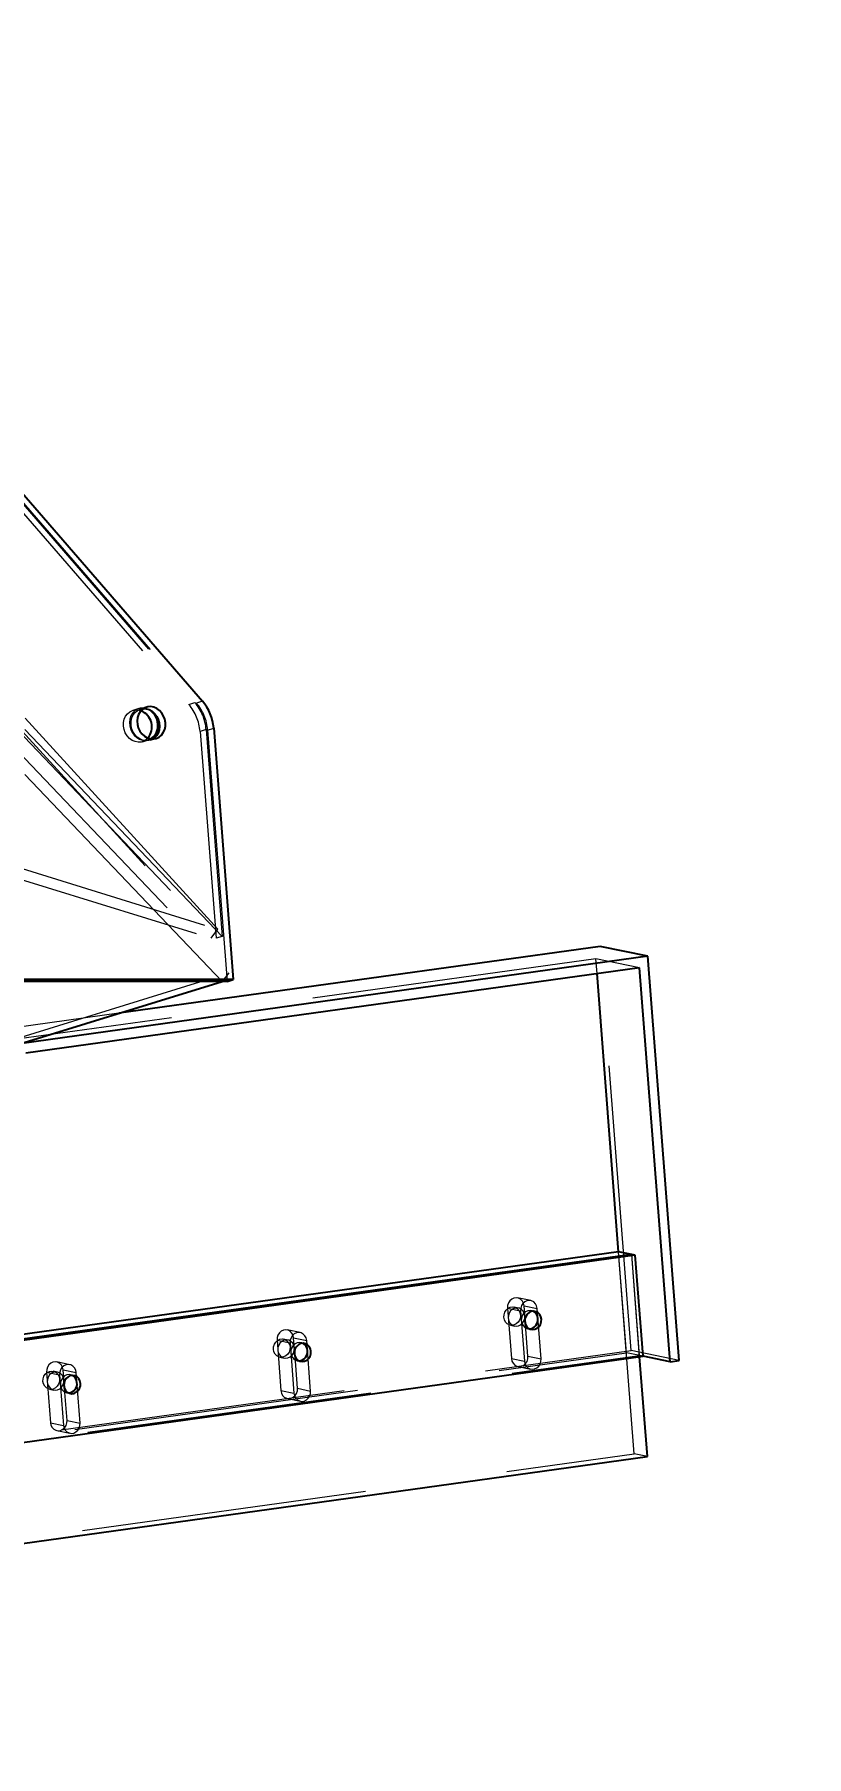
# Model space of a CAD drawing. Header units: millimetres. Extents: x 122 to 2816, y -707 to 556.
# Drawn here: x 688.82 to 692.26, y 303.54 to 311.19 of the extents above; entities that cross this region are included whole.
import ezdxf

# ---------------------------------------------------------------- set-up
doc = ezdxf.new("R2010")
doc.units = ezdxf.units.MM
doc.header["$PDSIZE"] = -1
doc.linetypes.add('HIDDEN', pattern=[1.905, 1.27, -0.635])
doc.layers.add('FORMAT', color=7, linetype='Continuous')
doc.styles.add('SLDTEXTSTYLE7', font='TXT', dxfattribs={"width": 0.75})
doc.dimstyles.new('SLDDIMSTYLE4', dxfattribs={"dimtxt": 1.852083, "dimasz": 1.852083, "dimexe": 0, "dimexo": 0.625, "dimgap": 0.463021, "dimtad": 1, "dimdec": 0, "dimlfac": 110, "dimrnd": 1e-09, "dimzin": 12, "dimtxsty": 'SLDTEXTSTYLE7', "dimsah": 1, "dimcen": 2.5, "dimazin": 3, "dimtfac": 1, "dimtdec": 0, "dimtmove": 0, "dimatfit": 0, "dimfrac": 2, "dimtzin": 12})

# ---------------------------------------------------------------- blocks, each defined once
blk = doc.blocks.new('*D1068')
at = {"layer": 'Defpoints', "color": 0}
for p in [(711.2391, 305.0429), (731.8934, 305.0429), (676.2391, 299.5884)]:
    blk.add_point(p, dxfattribs=at)
at = {"layer": 'FORMAT', "color": 0, "lineweight": -2}
for p, q in [((711.3016, 305.0429), (731.8934, 305.0429)), ((731.8934, 301.4405), (731.8934, 303.1908)), ((676.3016, 299.5884), (731.8934, 299.5884))]:
    blk.add_line(p, q, dxfattribs=at)
at = {"layer": 'FORMAT', "color": 0}
for points in [[(731.5847, 303.1908), (732.2021, 303.1908), (731.8934, 305.0429)], [(731.5847, 301.4405), (732.2021, 301.4405), (731.8934, 299.5884)]]:
    blk.add_solid(points, dxfattribs=at)
at = {"layer": 'FORMAT', "color": 0, "insert": (729.5783, 302.2484), "char_height": 1.85208, "attachment_point": 2, "rotation": 90, "style": 'SLDTEXTSTYLE7'}
blk.add_mtext('\\A1;600', dxfattribs=at)

msp = doc.modelspace()

# ---------------------------------------------------------------- linework, layer by layer
at = {"color": 7, "linetype": 'HIDDEN', "lineweight": 18}
for p, q in [((670.131174, 313.205067), (689.608257, 307.174643)), ((670.167527, 313.243182), (689.638564, 307.21463)), ((688.472132, 309.411443), (689.509565, 308.214128)), ((688.499084, 309.419787), (689.536516, 308.222472)), ((688.505813, 309.417535), (689.543245, 308.22022)), ((688.458592, 308.43424), (689.608257, 307.174643)), ((689.638564, 307.21463), (688.482816, 308.480892)), ((688.552075, 308.305337), (689.630469, 307.174643)), ((689.657421, 307.182988), (688.579027, 308.313682)), ((688.536528, 308.228194), (689.687689, 307.021205)), ((689.321022, 308.201863), (689.29407, 308.193518)), ((689.509565, 308.214128), (689.536516, 308.222472)), ((689.570197, 308.228565), (689.543245, 308.22022)), ((689.657237, 306.98309), (688.512135, 308.183726)), ((689.287341, 308.19577), (689.260389, 308.187426)), ((689.30341, 308.048479), (689.330361, 308.056823)), ((689.337091, 308.054571), (689.364042, 308.062916)), ((689.586267, 308.102244), (689.559315, 308.0939)), ((689.559315, 308.0939), (689.630469, 307.174643)), ((689.586267, 308.102244), (689.657421, 307.182988)), ((689.592996, 308.099992), (689.619947, 308.108337)), ((689.592996, 308.099992), (689.679449, 306.98309)), ((689.608257, 307.174643), (689.638564, 307.21463)), ((689.657421, 307.182988), (689.630469, 307.174643)), ((691.476366, 305.341511), (691.337288, 307.13829)), ((691.319152, 307.083685), (683.205774, 305.955817)), ((691.324268, 307.017593), (691.319152, 307.083685)), ((691.512786, 307.043799), (691.319152, 307.083685)), ((670.147718, 300.971311), (689.687689, 307.021205)), ((689.687689, 307.021205), (689.657237, 306.98309)), ((689.197983, 306.840898), (683.141957, 305.999029)), ((691.489522, 304.882631), (691.419983, 305.78102)), ((691.454753, 305.331826), (691.419983, 305.78102)), ((691.512843, 305.31986), (691.478074, 305.769055)), ((691.513252, 305.314573), (691.478074, 305.769055)), ((690.925781, 305.530708), (690.983871, 305.518743)), ((690.925781, 305.530708), (690.943166, 305.306111)), ((690.97439, 305.530983), (690.955027, 305.534972)), ((691.029003, 305.563937), (690.970913, 305.575903)), ((690.999539, 305.540962), (691.057629, 305.528996)), ((691.003914, 305.48444), (690.999539, 305.540962)), ((691.075014, 305.304399), (691.057629, 305.528996)), ((690.93852, 305.454836), (690.957883, 305.450848)), ((690.983871, 305.518743), (691.001256, 305.294145)), ((691.016923, 305.316364), (691.006006, 305.457414)), ((691.047971, 305.515827), (691.03248, 305.519018)), ((689.901364, 305.388301), (689.959454, 305.376335)), ((689.901364, 305.388301), (689.918749, 305.163703)), ((689.949974, 305.388576), (689.93061, 305.392565)), ((690.004587, 305.42153), (689.946497, 305.433495)), ((689.959454, 305.376335), (689.976839, 305.151738)), ((689.975122, 305.398554), (690.033212, 305.386588)), ((689.979497, 305.342033), (689.975122, 305.398554)), ((690.023555, 305.373419), (690.008064, 305.37661)), ((690.050597, 305.161991), (690.033212, 305.386588)), ((691.015973, 305.438882), (691.031464, 305.435691)), ((683.281035, 304.20225), (691.476366, 305.341511)), ((683.341375, 304.203958), (691.454753, 305.331826)), ((683.399465, 304.191992), (691.512843, 305.31986)), ((689.914104, 305.312429), (689.933467, 305.30844)), ((689.992507, 305.173957), (689.981589, 305.315007)), ((689.991557, 305.296474), (690.007048, 305.293284)), ((690.943166, 305.306111), (691.001256, 305.294145)), ((691.016923, 305.316364), (691.075014, 305.304399)), ((691.528334, 305.316669), (691.454753, 305.331826)), ((691.689363, 305.297636), (691.476366, 305.341511)), ((691.528334, 305.316669), (691.512843, 305.31986)), ((688.876948, 305.245893), (688.935038, 305.233927)), ((688.876948, 305.245893), (688.894333, 305.021296)), ((688.925557, 305.246168), (688.906194, 305.250157)), ((688.980171, 305.279122), (688.92208, 305.291088)), ((688.935038, 305.233927), (688.952423, 305.00933)), ((688.950706, 305.256147), (689.008796, 305.244181)), ((688.955081, 305.199625), (688.950706, 305.256147)), ((688.999138, 305.231012), (688.983648, 305.234203)), ((689.026181, 305.019583), (689.008796, 305.244181)), ((690.971791, 305.27117), (691.029881, 305.259204)), ((688.889687, 305.170021), (688.90905, 305.166033)), ((688.968091, 305.031549), (688.957173, 305.172599)), ((688.967141, 305.154067), (688.982631, 305.150876)), ((689.918749, 305.163703), (689.976839, 305.151738)), ((689.992507, 305.173957), (690.050597, 305.161991)), ((689.947375, 305.128762), (690.005465, 305.116797)), ((688.894333, 305.021296), (688.952423, 305.00933)), ((688.922958, 304.986355), (688.981048, 304.974389)), ((688.968091, 305.031549), (689.026181, 305.019583)), ((683.376145, 303.754763), (691.489522, 304.882631)), ((691.547613, 304.870665), (691.489522, 304.882631))]:
    msp.add_line(p, q, dxfattribs=at)
at = {"color": 7, "linetype": 'Continuous', "lineweight": 25}
for p, q in [((688.532765, 309.42588), (689.570197, 308.228565)), ((689.619947, 308.108337), (689.7064, 306.991435)), ((691.337288, 307.13829), (689.197983, 306.840898)), ((691.550285, 307.094415), (691.337288, 307.13829)), ((691.550285, 307.094415), (688.767252, 306.707536)), ((691.689363, 305.297636), (691.550285, 307.094415)), ((689.679449, 306.98309), (687.47502, 306.98309)), ((689.7064, 306.991435), (687.501972, 306.991435)), ((688.758847, 306.704934), (689.657237, 306.98309)), ((691.512786, 307.043799), (688.78419, 306.664488)), ((689.679449, 306.98309), (689.7064, 306.991435)), ((691.419983, 305.78102), (691.324268, 307.017593)), ((691.648387, 305.29194), (691.512786, 307.043799)), ((691.419983, 305.78102), (688.236503, 305.338474)), ((691.478074, 305.769055), (688.238038, 305.318646)), ((691.493564, 305.765864), (688.238447, 305.313359)), ((691.478074, 305.769055), (691.419983, 305.78102)), ((691.493564, 305.765864), (691.478074, 305.769055)), ((691.528334, 305.316669), (691.493564, 305.765864)), ((691.006006, 305.457414), (691.003914, 305.48444)), ((688.273216, 304.864164), (691.528334, 305.316669)), ((689.981589, 305.315007), (689.979497, 305.342033)), ((691.547613, 304.870665), (691.513252, 305.314573)), ((691.648387, 305.29194), (691.528334, 305.316669)), ((691.648387, 305.29194), (691.689363, 305.297636)), ((688.957173, 305.172599), (688.955081, 305.199625)), ((688.307577, 304.420257), (691.547613, 304.870665))]:
    msp.add_line(p, q, dxfattribs=at)
at = {"color": 7, "linetype": 'Continuous', "lineweight": 25, "flags": 128}
for points in [[(689.405516, 308.132389), (689.402847, 308.147839), (689.397359, 308.162567), (689.389306, 308.175884), (689.379067, 308.187167), (689.367119, 308.195888), (689.354022, 308.201641), (689.340387, 308.204155), (689.326853, 308.203314), (689.314051, 308.199156), (689.302582, 308.191876), (689.292981, 308.181815), (689.285696, 308.169443), (689.281069, 308.155338), (689.279316, 308.14016), (689.280519, 308.124619), (689.284622, 308.109441), (689.291432, 308.095336), (689.300632, 308.082963), (689.311791, 308.072902), (689.324388, 308.065623), (689.337832, 308.061465), (689.351497, 308.060623), (689.364742, 308.063138), (689.376949, 308.06889), (689.387547, 308.077612), (689.39604, 308.088895), (689.40203, 308.102211), (689.405239, 308.116939), (689.405516, 308.132389)], [(689.308107, 308.195882), (689.32028, 308.194969), (689.333725, 308.190811), (689.346322, 308.183531), (689.357481, 308.17347), (689.36668, 308.161098), (689.373491, 308.146993), (689.377593, 308.131815), (689.378796, 308.116274), (689.377043, 308.101096), (689.372417, 308.086991), (689.365132, 308.074619), (689.355531, 308.064558), (689.350007, 308.060552)], [(691.076597, 305.480886), (691.074221, 305.492068), (691.06905, 305.501929), (691.061503, 305.509669), (691.052191, 305.514663), (691.041869, 305.516505), (691.031372, 305.515045), (691.021551, 305.510403), (691.013202, 305.502955), (691.007001, 305.493303), (691.003451, 305.48223), (691.002839, 305.470632), (691.005214, 305.45945), (691.010385, 305.449589), (691.017932, 305.441849), (691.027244, 305.436855), (691.037566, 305.435013), (691.048063, 305.436473), (691.057884, 305.441114), (691.066233, 305.448563), (691.072434, 305.458215), (691.075984, 305.469288), (691.076597, 305.480886)], [(690.05218, 305.338478), (690.049805, 305.34966), (690.044634, 305.359521), (690.037087, 305.367262), (690.027775, 305.372255), (690.017452, 305.374097), (690.006955, 305.372638), (689.997135, 305.367996), (689.988786, 305.360547), (689.982585, 305.350895), (689.979034, 305.339822), (689.978422, 305.328225), (689.980798, 305.317043), (689.985968, 305.307182), (689.993515, 305.299441), (690.002828, 305.294448), (690.01315, 305.292606), (690.023647, 305.294065), (690.033468, 305.298707), (690.041817, 305.306156), (690.048018, 305.315807), (690.051568, 305.326881), (690.05218, 305.338478)], [(689.027764, 305.19607), (689.025388, 305.207253), (689.020218, 305.217113), (689.01267, 305.224854), (689.003358, 305.229848), (688.993036, 305.231689), (688.982539, 305.23023), (688.972718, 305.225588), (688.964369, 305.21814), (688.958168, 305.208488), (688.954618, 305.197415), (688.954006, 305.185817), (688.956381, 305.174635), (688.961552, 305.164774), (688.969099, 305.157033), (688.978411, 305.15204), (688.988734, 305.150198), (688.999231, 305.151657), (689.009051, 305.156299), (689.0174, 305.163748), (689.023601, 305.1734), (689.027152, 305.184473), (689.027764, 305.19607)]]:
    msp.add_lwpolyline(points, dxfattribs=at)
at = {"color": 7, "linetype": 'HIDDEN', "lineweight": 18, "flags": 128}
for points in [[(689.218916, 308.117952), (689.219193, 308.133402), (689.222401, 308.14813), (689.228392, 308.161447), (689.236885, 308.17273), (689.247482, 308.181451), (689.259689, 308.187203), (689.272935, 308.189718), (689.286599, 308.188876), (689.296552, 308.18613)], [(689.32953, 308.191884), (689.320341, 308.195548), (689.306706, 308.198062), (689.293172, 308.197221), (689.280371, 308.193063), (689.268901, 308.185784), (689.2593, 308.175722), (689.252015, 308.16335), (689.247388, 308.149245), (689.245635, 308.134067), (689.246838, 308.118526), (689.250941, 308.103348), (689.257751, 308.089243), (689.266951, 308.076871), (689.27811, 308.06681), (689.290707, 308.05953), (689.304151, 308.055372), (689.317816, 308.054531), (689.331062, 308.057045), (689.340331, 308.06106)], [(689.252597, 308.124045), (689.252873, 308.139495), (689.256082, 308.154222), (689.262073, 308.167539), (689.270566, 308.178822), (689.281163, 308.187544), (689.29337, 308.193296), (689.306616, 308.19581), (689.308107, 308.195882)], [(689.32788, 308.064211), (689.32185, 308.058465), (689.31038, 308.051185), (689.297579, 308.047028), (689.284045, 308.046186), (689.27041, 308.048701), (689.257313, 308.054453), (689.245365, 308.063175), (689.235125, 308.074457), (689.227073, 308.087774), (689.221584, 308.102502), (689.218916, 308.117952)], [(689.350007, 308.060552), (689.344061, 308.057278), (689.33126, 308.05312), (689.317726, 308.052279), (689.304091, 308.054793), (689.290993, 308.060545), (689.279046, 308.069267), (689.268806, 308.08055), (689.260754, 308.093867), (689.255265, 308.108594), (689.252597, 308.124045)], [(690.909894, 305.489778), (690.910507, 305.501375), (690.914057, 305.512448), (690.920258, 305.5221), (690.928607, 305.529549), (690.938427, 305.534191), (690.948924, 305.53565), (690.959247, 305.533808), (690.968559, 305.528815), (690.976106, 305.521074), (690.981277, 305.511213), (690.983652, 305.500031), (690.98304, 305.488433), (690.97949, 305.47736), (690.973289, 305.467708), (690.96494, 305.46026), (690.955119, 305.455618), (690.944622, 305.454159), (690.9343, 305.456), (690.924988, 305.460994), (690.917441, 305.468735), (690.91227, 305.478595), (690.909894, 305.489778)], [(690.999539, 305.540962), (690.997163, 305.552144), (690.991993, 305.562005), (690.984445, 305.569745), (690.975133, 305.574739), (690.964811, 305.576581), (690.954314, 305.575122), (690.944493, 305.57048), (690.936144, 305.563031), (690.929943, 305.553379), (690.926393, 305.542306), (690.925781, 305.530708)], [(691.003016, 305.496042), (691.00064, 305.507224), (690.995469, 305.517085), (690.987922, 305.524826), (690.97861, 305.529819), (690.968288, 305.531661), (690.957791, 305.530202), (690.94797, 305.52556), (690.939621, 305.518111), (690.93342, 305.50846), (690.92987, 305.497386), (690.929258, 305.485789), (690.931633, 305.474607), (690.936804, 305.464746), (690.944351, 305.457005), (690.953663, 305.452012), (690.963986, 305.45017), (690.974483, 305.451629), (690.984303, 305.456271), (690.992652, 305.46372), (690.998853, 305.473372), (691.002403, 305.484445), (691.003016, 305.496042)], [(691.057629, 305.528996), (691.055253, 305.540178), (691.050083, 305.550039), (691.042536, 305.55778), (691.033223, 305.562773), (691.022901, 305.564615), (691.012404, 305.563156), (691.002583, 305.558514), (690.994234, 305.551065), (690.988033, 305.541413), (690.984483, 305.53034), (690.983871, 305.518743)], [(691.040033, 305.516488), (691.0367, 305.517854), (691.026378, 305.519695), (691.015881, 305.518236), (691.00606, 305.513594), (690.997711, 305.506146), (690.99151, 305.496494), (690.98796, 305.485421), (690.987348, 305.473823), (690.989723, 305.462641), (690.994894, 305.45278), (691.002441, 305.445039), (691.011753, 305.440046), (691.022076, 305.438204), (691.023911, 305.438221)], [(689.885478, 305.34737), (689.88609, 305.358967), (689.889641, 305.370041), (689.895841, 305.379692), (689.90419, 305.387141), (689.914011, 305.391783), (689.924508, 305.393242), (689.934831, 305.391401), (689.944143, 305.386407), (689.95169, 305.378666), (689.95686, 305.368805), (689.959236, 305.357623), (689.958624, 305.346026), (689.955073, 305.334953), (689.948872, 305.325301), (689.940524, 305.317852), (689.930703, 305.31321), (689.920206, 305.311751), (689.909883, 305.313593), (689.900571, 305.318586), (689.893024, 305.326327), (689.887853, 305.336188), (689.885478, 305.34737)], [(689.975122, 305.398554), (689.972747, 305.409736), (689.967576, 305.419597), (689.960029, 305.427338), (689.950717, 305.432331), (689.940394, 305.434173), (689.929898, 305.432714), (689.920077, 305.428072), (689.911728, 305.420623), (689.905527, 305.410971), (689.901977, 305.399898), (689.901364, 305.388301)], [(689.978599, 305.353635), (689.976224, 305.364817), (689.971053, 305.374678), (689.963506, 305.382418), (689.954194, 305.387412), (689.943871, 305.389254), (689.933374, 305.387794), (689.923554, 305.383153), (689.915205, 305.375704), (689.909004, 305.366052), (689.905454, 305.354979), (689.904841, 305.343381), (689.907217, 305.332199), (689.912388, 305.322338), (689.919935, 305.314598), (689.929247, 305.309604), (689.939569, 305.307762), (689.950066, 305.309222), (689.959887, 305.313864), (689.968236, 305.321312), (689.974437, 305.330964), (689.977987, 305.342037), (689.978599, 305.353635)], [(690.033212, 305.386588), (690.030837, 305.39777), (690.025666, 305.407631), (690.018119, 305.415372), (690.008807, 305.420366), (689.998485, 305.422207), (689.987988, 305.420748), (689.978167, 305.416106), (689.969818, 305.408658), (689.963617, 305.399006), (689.960067, 305.387932), (689.959454, 305.376335)], [(690.015617, 305.374081), (690.012284, 305.375446), (690.001961, 305.377288), (689.991465, 305.375829), (689.981644, 305.371187), (689.973295, 305.363738), (689.967094, 305.354086), (689.963544, 305.343013), (689.962931, 305.331416), (689.965307, 305.320234), (689.970478, 305.310373), (689.978025, 305.302632), (689.987337, 305.297638), (689.997659, 305.295797), (689.999495, 305.295813)], [(690.943166, 305.306111), (690.945541, 305.294929), (690.950712, 305.285068), (690.958259, 305.277327), (690.967571, 305.272334), (690.977893, 305.270492), (690.98839, 305.271951), (690.998211, 305.276593), (691.00656, 305.284042), (691.012761, 305.293694), (691.016311, 305.304767), (691.016923, 305.316364)], [(691.001256, 305.294145), (691.003631, 305.282963), (691.008802, 305.273102), (691.016349, 305.265362), (691.025661, 305.260368), (691.035984, 305.258526), (691.04648, 305.259986), (691.056301, 305.264627), (691.06465, 305.272076), (691.070851, 305.281728), (691.074401, 305.292801), (691.075014, 305.304399)], [(688.861062, 305.204962), (688.861674, 305.21656), (688.865224, 305.227633), (688.871425, 305.237285), (688.879774, 305.244734), (688.889595, 305.249376), (688.900092, 305.250835), (688.910414, 305.248993), (688.919726, 305.243999), (688.927273, 305.236259), (688.932444, 305.226398), (688.93482, 305.215216), (688.934207, 305.203618), (688.930657, 305.192545), (688.924456, 305.182893), (688.916107, 305.175445), (688.906286, 305.170803), (688.89579, 305.169343), (688.885467, 305.171185), (688.876155, 305.176179), (688.868608, 305.183919), (688.863437, 305.19378), (688.861062, 305.204962)], [(688.950706, 305.256147), (688.948331, 305.267329), (688.94316, 305.27719), (688.935613, 305.28493), (688.926301, 305.289924), (688.915978, 305.291766), (688.905481, 305.290306), (688.89566, 305.285664), (688.887311, 305.278216), (688.881111, 305.268564), (688.87756, 305.257491), (688.876948, 305.245893)], [(688.954183, 305.211227), (688.951807, 305.222409), (688.946637, 305.23227), (688.93909, 305.240011), (688.929778, 305.245004), (688.919455, 305.246846), (688.908958, 305.245387), (688.899137, 305.240745), (688.890788, 305.233296), (688.884588, 305.223644), (688.881037, 305.212571), (688.880425, 305.200974), (688.8828, 305.189792), (688.887971, 305.179931), (688.895518, 305.17219), (688.90483, 305.167197), (688.915153, 305.165355), (688.92565, 305.166814), (688.93547, 305.171456), (688.943819, 305.178905), (688.95002, 305.188557), (688.953571, 305.19963), (688.954183, 305.211227)], [(689.008796, 305.244181), (689.006421, 305.255363), (689.00125, 305.265224), (688.993703, 305.272965), (688.984391, 305.277958), (688.974068, 305.2798), (688.963571, 305.278341), (688.953751, 305.273699), (688.945402, 305.26625), (688.939201, 305.256598), (688.93565, 305.245525), (688.935038, 305.233927)], [(688.9912, 305.231673), (688.987868, 305.233039), (688.977545, 305.23488), (688.967048, 305.233421), (688.957228, 305.228779), (688.948879, 305.221331), (688.942678, 305.211679), (688.939127, 305.200605), (688.938515, 305.189008), (688.940891, 305.177826), (688.946061, 305.167965), (688.953608, 305.160224), (688.96292, 305.155231), (688.973243, 305.153389), (688.975078, 305.153406)], [(689.918749, 305.163703), (689.921125, 305.152521), (689.926295, 305.142661), (689.933842, 305.13492), (689.943155, 305.129926), (689.953477, 305.128085), (689.963974, 305.129544), (689.973795, 305.134186), (689.982144, 305.141634), (689.988345, 305.151286), (689.991895, 305.162359), (689.992507, 305.173957)], [(689.976839, 305.151738), (689.979215, 305.140556), (689.984385, 305.130695), (689.991933, 305.122954), (690.001245, 305.117961), (690.011567, 305.116119), (690.022064, 305.117578), (690.031885, 305.12222), (690.040234, 305.129669), (690.046435, 305.13932), (690.049985, 305.150394), (690.050597, 305.161991)], [(688.894333, 305.021296), (688.896708, 305.010114), (688.901879, 305.000253), (688.909426, 304.992512), (688.918738, 304.987519), (688.929061, 304.985677), (688.939558, 304.987136), (688.949378, 304.991778), (688.957727, 304.999227), (688.963928, 305.008879), (688.967478, 305.019952), (688.968091, 305.031549)], [(688.952423, 305.00933), (688.954798, 304.998148), (688.959969, 304.988287), (688.967516, 304.980546), (688.976828, 304.975553), (688.987151, 304.973711), (688.997648, 304.97517), (689.007468, 304.979812), (689.015817, 304.987261), (689.022018, 304.996913), (689.025569, 305.007986), (689.026181, 305.019583)]]:
    msp.add_lwpolyline(points, dxfattribs=at)
at = {"color": 7, "linetype": 'HIDDEN', "lineweight": 18}
for centre in [(689.350605, 308.077943), (689.377557, 308.086287), (689.384286, 308.084035)]:
    msp.add_arc(centre, 0.209319, 4.3720187, 40.5875268, dxfattribs=at)
at = {"color": 7, "linetype": 'Continuous', "lineweight": 25}
for centre, radius, start, end in [((689.411238, 308.09238), 0.209319, 4.3720187, 40.5875268), ((689.267251, 308.113617), 0.07821, 320.823828, 67.9976631), ((689.292708, 308.121696), 0.079261, 3.3276732, 62.3177834), ((689.305917, 308.117904), 0.06645, 301.191661, 7.2556049), ((691.020109, 305.479317), 0.041272, 275.2857829, 6.6216975), ((691.02274, 305.482189), 0.038412, 2.8165938, 63.2437577), ((689.998324, 305.339781), 0.038412, 2.8165938, 63.2437577), ((689.995693, 305.33691), 0.041272, 275.2857829, 6.6216975), ((688.973908, 305.197374), 0.038412, 2.8165938, 63.2437578), ((688.971276, 305.194502), 0.041272, 275.2857829, 6.6216975)]:
    msp.add_arc(centre, radius, start, end, dxfattribs=at)

# ---------------------------------------------------------------- dimensions: what is measured, and where the dimension line sits
at = {"layer": 'FORMAT'}
dim = msp.add_linear_dim(base=(731.893394, 305.042928), p1=(676.239135, 299.588383), p2=(711.239135, 305.042928), angle=90, dimstyle='SLDDIMSTYLE4', dxfattribs=at)
dim.commit()
dim.dimension.update_dxf_attribs({"geometry": '*D1068', "text_midpoint": (731.893394, 302.248414), "dimtype": 160})

doc.saveas('drawing.dxf')
